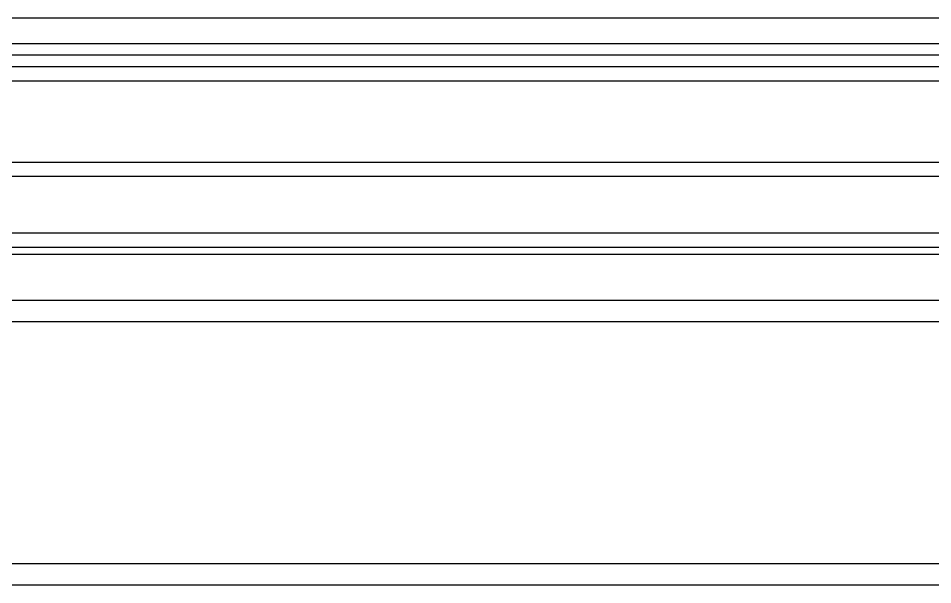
# Model space of a CAD drawing. Header units: millimetres. Extents: x -1584 to 3730, y -1918 to 2655.
# Drawn here: x 593.8 to 658, y -1828.6 to -1788.8 of the extents above; entities that cross this region are included whole.
import ezdxf

# ---------------------------------------------------------------- set-up
doc = ezdxf.new("R2010")
doc.units = ezdxf.units.MM
doc.header["$LTSCALE"] = 65.395
doc.layers.get('0').update_dxf_attribs({"linetype": 'CONTINUOUS'})
doc.layers.add('GEOM', color=7, linetype='CONTINUOUS')

msp = doc.modelspace()

# ---------------------------------------------------------------- linework, layer by layer
at = {"linetype": 'Continuous'}
for p, q in [((117.868, -1808.558), (876.064, -1808.558)), ((117.868, -1808.558), (876.064, -1808.558)), ((117.959, -1810.058), (875.959, -1810.058)), ((117.959, -1827.058), (875.959, -1827.058)), ((117.959, -1828.558), (875.959, -1828.558))]:
    msp.add_line(p, q, dxfattribs=at)
at = {"layer": 'GEOM', "linetype": 'Continuous'}
for p, q in [((924.059, -1788.758), (105.259, -1788.758)), ((924.059, -1790.558), (105.259, -1790.558)), ((815.559, -1791.358), (175.559, -1791.358)), ((815.559, -1791.358), (175.559, -1791.358)), ((815.559, -1791.358), (175.559, -1791.358)), ((840.901, -1792.158), (134.359, -1792.158)), ((499.504, -1793.158), (661.613, -1793.158)), ((172.459, -1798.858), (838.497, -1798.858)), ((172.459, -1798.858), (838.497, -1798.858)), ((172.459, -1799.858), (838.497, -1799.858)), ((838.497, -1803.858), (172.459, -1803.858)), ((838.497, -1804.858), (172.459, -1804.858)), ((838.497, -1804.858), (172.459, -1804.858)), ((838.497, -1805.358), (172.459, -1805.358))]:
    msp.add_line(p, q, dxfattribs=at)

doc.saveas('drawing.dxf')
